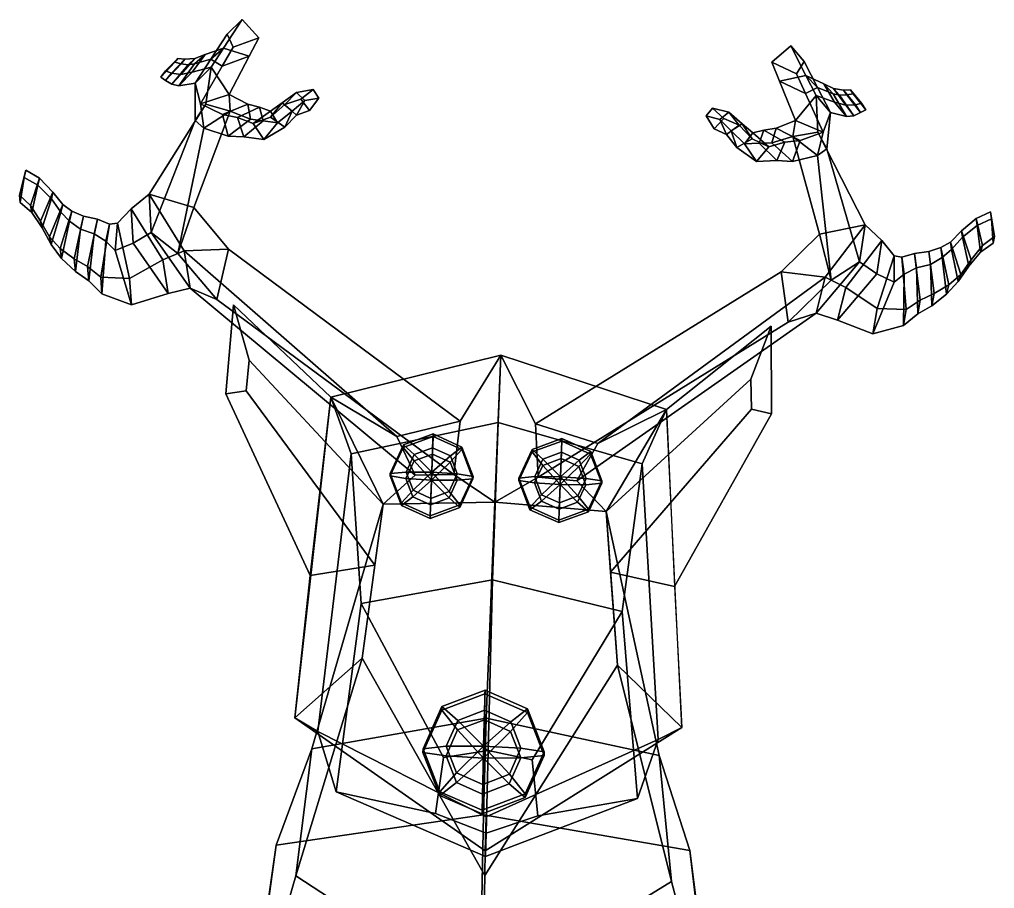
# Model space of a CAD drawing. Extents: x -86 to 95, y -151 to 305.
# Drawn here: x -85.6 to 95.2, y 143.5 to 304.6 of the extents above; entities that cross this region are included whole.
import ezdxf

# ---------------------------------------------------------------- set-up
doc = ezdxf.new("R2010")
doc.units = 0

msp = doc.modelspace()

# ---------------------------------------------------------------- linework, layer by layer
for points in [[(-47.712242, 299.333527, 204.77124), (-44.284416, 304.623566, 201.04068), (-47.058498, 301.911133, 199.978882), (-50.078209, 297.256775, 202.617294)], [(-47.712242, 299.333527, 204.77124), (-42.945251, 297.828186, 203.473083), (-41.154095, 301.242584, 201.25708), (-44.284416, 304.623566, 201.04068)], [(-44.284416, 304.623566, 201.04068), (-41.154095, 301.242584, 201.25708), (-45.91692, 299.463654, 199.67691), (-47.058498, 301.911133, 199.978882)], [(-50.078209, 297.256775, 202.617294), (-47.058498, 301.911133, 199.978882), (-45.91692, 299.463654, 199.67691), (-47.951302, 295.967957, 201.425415)], [(-42.945251, 297.828186, 203.473083), (-47.951302, 295.967957, 201.425415), (-45.91692, 299.463654, 199.67691), (-41.154095, 301.242584, 201.25708)], [(-50.009281, 295.776733, 207.275925), (-47.712242, 299.333527, 204.77124), (-51.15202, 298.105469, 202.399338), (-53.517735, 294.852539, 204.26387)], [(-47.712242, 299.333527, 204.77124), (-50.078209, 297.256775, 202.617294), (-53.09322, 296.389252, 200.157501), (-51.15202, 298.105469, 202.399338)], [(-46.676235, 290.687012, 208.101273), (-42.945251, 297.828186, 203.473083), (-47.712242, 299.333527, 204.77124), (-50.009281, 295.776733, 207.275925)], [(57.456364, 299.736298, 200.396088), (59.927677, 296.820648, 199.316879), (58.531406, 294.5336, 199.043228), (53.977356, 296.720245, 200.669724)], [(60.287777, 294.231903, 204.114792), (57.456364, 299.736298, 200.396088), (53.977356, 296.720245, 200.669724), (55.389359, 293.204803, 202.882172)], [(60.287777, 294.231903, 204.114792), (62.42952, 291.984589, 201.946671), (59.927677, 296.820648, 199.316879), (57.456364, 299.736298, 200.396088)], [(-59.371368, 293.902344, 190.512177), (-58.477455, 295.088501, 193.18277), (-56.198528, 297.387817, 193.280457), (-56.745552, 296.688202, 190.962357)], [(-55.578114, 296.419464, 194.662582), (-58.485939, 293.291931, 194.323914), (-59.371368, 293.902344, 190.512177), (-56.745552, 296.688202, 190.962357)], [(-57.391197, 294.670776, 197.228683), (-54.878616, 297.247589, 197.199615), (-56.198528, 297.387817, 193.280457), (-58.477455, 295.088501, 193.18277)], [(-55.635365, 294.452545, 201.752213), (-53.028564, 297.391022, 201.0056), (-54.878616, 297.247589, 197.199615), (-57.391197, 294.670776, 197.228683)], [(-54.878616, 297.247589, 197.199615), (-55.578114, 296.419464, 194.662582), (-56.745552, 296.688202, 190.962357), (-56.198528, 297.387817, 193.280457)], [(-50.078209, 297.256775, 202.617294), (-52.95385, 292.809875, 205.134048), (-55.994583, 292.34964, 201.938324), (-53.09322, 296.389252, 200.157501)], [(-53.517735, 294.852539, 204.26387), (-51.15202, 298.105469, 202.399338), (-53.028564, 297.391022, 201.0056), (-55.635365, 294.452545, 201.752213)], [(-53.028564, 297.391022, 201.0056), (-54.257057, 296.203979, 198.453262), (-55.578114, 296.419464, 194.662582), (-54.878616, 297.247589, 197.199615)], [(-51.15202, 298.105469, 202.399338), (-53.09322, 296.389252, 200.157501), (-54.257057, 296.203979, 198.453262), (-53.028564, 297.391022, 201.0056)], [(-52.004124, 288.977325, 204.915771), (-52.95385, 292.809875, 205.134048), (-50.078209, 297.256775, 202.617294), (-47.951302, 295.967957, 201.425415)], [(-46.676235, 290.687012, 208.101273), (-52.004124, 288.977325, 204.915771), (-47.951302, 295.967957, 201.425415), (-42.945251, 297.828186, 203.473083)], [(55.389359, 293.204803, 202.882172), (53.977356, 296.720245, 200.669724), (58.531406, 294.5336, 199.043228), (60.181137, 290.923035, 200.787766)], [(62.42952, 291.984589, 201.946671), (60.181137, 290.923035, 200.787766), (58.531406, 294.5336, 199.043228), (59.927677, 296.820648, 199.316879)], [(-58.485939, 293.291931, 194.323914), (-57.391197, 294.670776, 197.228683), (-58.477455, 295.088501, 193.18277), (-59.371368, 293.902344, 190.512177)], [(-54.257057, 296.203979, 198.453262), (-57.339714, 292.605988, 198.924667), (-58.485939, 293.291931, 194.323914), (-55.578114, 296.419464, 194.662582)], [(-53.09322, 296.389252, 200.157501), (-55.994583, 292.34964, 201.938324), (-57.339714, 292.605988, 198.924667), (-54.257057, 296.203979, 198.453262)], [(-55.994583, 292.34964, 201.938324), (-53.517735, 294.852539, 204.26387), (-55.635365, 294.452545, 201.752213), (-57.339714, 292.605988, 198.924667)], [(-52.95385, 292.809875, 205.134048), (-50.009281, 295.776733, 207.275925), (-53.517735, 294.852539, 204.26387), (-55.994583, 292.34964, 201.938324)], [(-51.021561, 288.922974, 211.306458), (-50.009281, 295.776733, 207.275925), (-52.95385, 292.809875, 205.134048), (-53.01004, 285.893677, 208.219421)], [(-51.021561, 288.922974, 211.306458), (-46.475613, 287.640167, 210.212769), (-46.676235, 290.687012, 208.101273), (-50.009281, 295.776733, 207.275925)], [(-57.339714, 292.605988, 198.924667), (-55.635365, 294.452545, 201.752213), (-57.391197, 294.670776, 197.228683), (-58.485939, 293.291931, 194.323914)], [(58.346214, 285.865784, 207.505753), (62.19194, 290.538055, 206.613068), (60.287777, 294.231903, 204.114792), (55.389359, 293.204803, 202.882172)], [(58.346214, 285.865784, 207.505753), (55.389359, 293.204803, 202.882172), (60.181137, 290.923035, 200.787766), (63.482616, 283.717957, 204.273376)], [(62.19194, 290.538055, 206.613068), (65.595879, 289.316925, 203.568085), (63.588123, 292.714447, 201.711029), (60.287777, 294.231903, 204.114792)], [(60.287777, 294.231903, 204.114792), (63.588123, 292.714447, 201.711029), (65.345863, 290.862274, 199.458694), (62.42952, 291.984589, 201.946671)], [(-53.01004, 285.893677, 208.219421), (-52.95385, 292.809875, 205.134048), (-52.004124, 288.977325, 204.915771), (-51.40501, 284.487183, 206.884705)], [(-39.034447, 286.538757, 200.320007), (-36.870922, 289.167969, 202.803574), (-34.179642, 291.106567, 201.013824), (-36.354443, 288.852966, 198.870316)], [(-36.870922, 289.167969, 202.803574), (-35.000938, 287.650665, 203.258942), (-32.676075, 289.584473, 201.53772), (-34.179642, 291.106567, 201.013824)], [(-36.354443, 288.852966, 198.870316), (-34.179642, 291.106567, 201.013824), (-31.072514, 291.621307, 199.27774), (-33.359615, 289.837799, 197.467896)], [(-34.179642, 291.106567, 201.013824), (-32.676075, 289.584473, 201.53772), (-30.045847, 290.066833, 199.939926), (-31.072514, 291.621307, 199.27774)], [(-31.798746, 287.758148, 197.855881), (-33.359615, 289.837799, 197.467896), (-31.072514, 291.621307, 199.27774), (-30.045847, 290.066833, 199.939926)], [(63.482616, 283.717957, 204.273376), (60.181137, 290.923035, 200.787766), (62.42952, 291.984589, 201.946671), (64.82048, 287.37323, 204.457245)], [(62.42952, 291.984589, 201.946671), (65.345863, 290.862274, 199.458694), (67.807777, 286.652435, 201.232178), (64.82048, 287.37323, 204.457245)], [(65.595879, 289.316925, 203.568085), (67.668739, 288.736389, 201.03627), (65.384346, 291.844849, 200.300659), (63.588123, 292.714447, 201.711029)], [(63.588123, 292.714447, 201.711029), (65.384346, 291.844849, 200.300659), (66.489456, 290.576813, 197.743134), (65.345863, 290.862274, 199.458694)], [(67.668739, 288.736389, 201.03627), (69.451271, 288.795868, 196.49382), (67.221413, 291.539703, 196.476105), (65.384346, 291.844849, 200.300659)], [(65.384346, 291.844849, 200.300659), (67.221413, 291.539703, 196.476105), (67.837448, 290.671417, 193.937851), (66.489456, 290.576813, 197.743134)], [(69.451271, 288.795868, 196.49382), (70.586891, 289.110443, 192.434937), (68.560944, 291.560852, 192.542816), (67.221413, 291.539703, 196.476105)], [(67.221413, 291.539703, 196.476105), (68.560944, 291.560852, 192.542816), (69.037834, 290.832092, 190.22438), (67.837448, 290.671417, 193.937851)], [(71.359283, 287.87793, 189.763992), (69.037834, 290.832092, 190.22438), (68.560944, 291.560852, 192.542816), (70.586891, 289.110443, 192.434937)], [(-52.004124, 288.977325, 204.915771), (-46.676235, 290.687012, 208.101273), (-43.224739, 288.92334, 206.492371), (-47.890579, 287.037231, 203.621567)], [(-46.676235, 290.687012, 208.101273), (-46.475613, 287.640167, 210.212769), (-42.714508, 286.122559, 208.24205), (-43.224739, 288.92334, 206.492371)], [(-35.000938, 287.650665, 203.258942), (-36.364349, 284.673309, 200.317276), (-34.165363, 286.913422, 199.016434), (-32.676075, 289.584473, 201.53772)], [(-34.165363, 286.913422, 199.016434), (-36.354443, 288.852966, 198.870316), (-33.359615, 289.837799, 197.467896), (-31.798746, 287.758148, 197.855881)], [(-32.676075, 289.584473, 201.53772), (-34.165363, 286.913422, 199.016434), (-31.798746, 287.758148, 197.855881), (-30.045847, 290.066833, 199.939926)], [(62.483242, 283.74353, 210.672073), (62.19194, 290.538055, 206.613068), (58.346214, 285.865784, 207.505753), (57.830956, 282.900513, 209.635681)], [(62.483242, 283.74353, 210.672073), (64.164253, 280.612244, 207.583542), (64.82048, 287.37323, 204.457245), (62.19194, 290.538055, 206.613068)], [(64.82048, 287.37323, 204.457245), (67.807777, 286.652435, 201.232178), (65.595879, 289.316925, 203.568085), (62.19194, 290.538055, 206.613068)], [(65.345863, 290.862274, 199.458694), (66.489456, 290.576813, 197.743134), (69.180878, 286.785095, 198.203445), (67.807777, 286.652435, 201.232178)], [(67.807777, 286.652435, 201.232178), (69.180878, 286.785095, 198.203445), (67.668739, 288.736389, 201.03627), (65.595879, 289.316925, 203.568085)], [(66.489456, 290.576813, 197.743134), (67.837448, 290.671417, 193.937851), (70.404686, 287.357239, 193.587738), (69.180878, 286.785095, 198.203445)], [(67.837448, 290.671417, 193.937851), (69.037834, 290.832092, 190.22438), (71.359283, 287.87793, 189.763992), (70.404686, 287.357239, 193.587738)], [(-61.486771, 272.250122, 221.338409), (-53.235531, 269.750061, 222.883224), (-46.475613, 287.640167, 210.212769), (-51.021561, 288.922974, 211.306458)], [(-61.117325, 265.142914, 217.653214), (-61.486771, 272.250122, 221.338409), (-51.021561, 288.922974, 211.306458), (-53.01004, 285.893677, 208.219421)], [(-56.188885, 261.22052, 217.267624), (-51.40501, 284.487183, 206.884705), (-46.475613, 287.640167, 210.212769), (-53.235531, 269.750061, 222.883224)], [(-51.40501, 284.487183, 206.884705), (-52.004124, 288.977325, 204.915771), (-47.890579, 287.037231, 203.621567), (-46.890232, 282.992004, 205.169693)], [(-46.475613, 287.640167, 210.212769), (-51.40501, 284.487183, 206.884705), (-46.890232, 282.992004, 205.169693), (-42.714508, 286.122559, 208.24205)], [(-47.890579, 287.037231, 203.621567), (-43.224739, 288.92334, 206.492371), (-41.030521, 288.363708, 205.315002), (-45.135044, 286.466705, 202.719025)], [(-45.135044, 286.466705, 202.719025), (-41.030521, 288.363708, 205.315002), (-38.999084, 287.653473, 204.262863), (-42.241199, 285.313141, 201.813736)], [(-43.224739, 288.92334, 206.492371), (-42.714508, 286.122559, 208.24205), (-40.373436, 285.829315, 206.795563), (-41.030521, 288.363708, 205.315002)], [(-42.241199, 285.313141, 201.813736), (-38.999084, 287.653473, 204.262863), (-36.870922, 289.167969, 202.803574), (-39.034447, 286.538757, 200.320007)], [(-41.030521, 288.363708, 205.315002), (-40.373436, 285.829315, 206.795563), (-37.720493, 285.4711, 205.243378), (-38.999084, 287.653473, 204.262863)], [(-37.720493, 285.4711, 205.243378), (-40.267437, 282.360016, 202.445282), (-36.364349, 284.673309, 200.317276), (-35.000938, 287.650665, 203.258942)], [(-36.364349, 284.673309, 200.317276), (-39.034447, 286.538757, 200.320007), (-36.354443, 288.852966, 198.870316), (-34.165363, 286.913422, 199.016434)], [(-38.999084, 287.653473, 204.262863), (-37.720493, 285.4711, 205.243378), (-35.000938, 287.650665, 203.258942), (-36.870922, 289.167969, 202.803574)], [(43.262825, 284.351044, 197.441635), (41.751003, 286.777527, 199.534775), (42.935658, 288.213165, 198.854889), (45.03149, 286.254089, 197.027817)], [(45.970119, 287.422241, 200.557861), (42.935658, 288.213165, 198.854889), (41.751003, 286.777527, 199.534775), (44.315125, 286.062988, 201.10498)], [(47.907402, 285.014679, 198.401337), (45.03149, 286.254089, 197.027817), (42.935658, 288.213165, 198.854889), (45.970119, 287.422241, 200.557861)], [(69.180878, 286.785095, 198.203445), (70.404686, 287.357239, 193.587738), (69.451271, 288.795868, 196.49382), (67.668739, 288.736389, 201.03627)], [(70.404686, 287.357239, 193.587738), (71.359283, 287.87793, 189.763992), (70.586891, 289.110443, 192.434937), (69.451271, 288.795868, 196.49382)], [(-61.117325, 265.142914, 217.653214), (-53.01004, 285.893677, 208.219421), (-51.40501, 284.487183, 206.884705), (-56.188885, 261.22052, 217.267624)], [(-46.890232, 282.992004, 205.169693), (-47.890579, 287.037231, 203.621567), (-45.135044, 286.466705, 202.719025), (-43.962196, 282.853424, 203.974854)], [(-42.714508, 286.122559, 208.24205), (-46.890232, 282.992004, 205.169693), (-43.962196, 282.853424, 203.974854), (-40.373436, 285.829315, 206.795563)], [(-43.962196, 282.853424, 203.974854), (-45.135044, 286.466705, 202.719025), (-42.241199, 285.313141, 201.813736), (-40.267437, 282.360016, 202.445282)], [(-40.373436, 285.829315, 206.795563), (-43.962196, 282.853424, 203.974854), (-40.267437, 282.360016, 202.445282), (-37.720493, 285.4711, 205.243378)], [(-40.267437, 282.360016, 202.445282), (-42.241199, 285.313141, 201.813736), (-39.034447, 286.538757, 200.320007), (-36.364349, 284.673309, 200.317276)], [(44.315125, 286.062988, 201.10498), (41.751003, 286.777527, 199.534775), (43.262825, 284.351044, 197.441635), (45.529415, 283.307159, 198.57988)], [(45.529415, 283.307159, 198.57988), (43.262825, 284.351044, 197.441635), (45.03149, 286.254089, 197.027817), (47.907402, 285.014679, 198.401337)], [(48.444397, 285.272797, 202.326126), (45.970119, 287.422241, 200.557861), (44.315125, 286.062988, 201.10498), (46.426739, 283.951599, 202.808701)], [(46.426739, 283.951599, 202.808701), (44.315125, 286.062988, 201.10498), (45.529415, 283.307159, 198.57988), (47.487965, 280.910034, 199.866867)], [(50.335052, 282.501862, 199.83252), (47.907402, 285.014679, 198.401337), (45.970119, 287.422241, 200.557861), (48.444397, 285.272797, 202.326126)], [(58.346214, 285.865784, 207.505753), (54.73455, 284.454254, 205.945175), (53.938351, 281.754883, 207.714325), (57.830956, 282.900513, 209.635681)], [(63.482616, 283.717957, 204.273376), (59.193863, 282.193329, 203.035492), (54.73455, 284.454254, 205.945175), (58.346214, 285.865784, 207.505753)], [(64.164253, 280.612244, 207.583542), (62.428368, 279.38382, 206.274826), (63.482616, 283.717957, 204.273376), (64.82048, 287.37323, 204.457245)], [(47.487965, 280.910034, 199.866867), (45.529415, 283.307159, 198.57988), (47.907402, 285.014679, 198.401337), (50.335052, 282.501862, 199.83252)], [(50.404346, 283.593414, 203.768936), (48.444397, 285.272797, 202.326126), (46.426739, 283.951599, 202.808701), (48.908012, 281.566315, 204.773239)], [(48.908012, 281.566315, 204.773239), (46.426739, 283.951599, 202.808701), (47.487965, 280.910034, 199.866867), (51.136795, 278.292969, 201.964264)], [(53.399704, 281.012634, 201.297699), (50.335052, 282.501862, 199.83252), (48.444397, 285.272797, 202.326126), (50.404346, 283.593414, 203.768936)], [(52.496292, 284.10556, 204.795105), (50.404346, 283.593414, 203.768936), (48.908012, 281.566315, 204.773239), (51.581612, 281.678772, 206.294876)], [(56.395126, 281.882874, 202.165878), (53.399704, 281.012634, 201.297699), (50.404346, 283.593414, 203.768936), (52.496292, 284.10556, 204.795105)], [(54.73455, 284.454254, 205.945175), (52.496292, 284.10556, 204.795105), (51.581612, 281.678772, 206.294876), (53.938351, 281.754883, 207.714325)], [(59.193863, 282.193329, 203.035492), (56.395126, 281.882874, 202.165878), (52.496292, 284.10556, 204.795105), (54.73455, 284.454254, 205.945175)], [(51.136795, 278.292969, 201.964264), (47.487965, 280.910034, 199.866867), (50.335052, 282.501862, 199.83252), (53.399704, 281.012634, 201.297699)], [(57.830956, 282.900513, 209.635681), (53.938351, 281.754883, 207.714325), (57.78791, 278.324341, 204.615997), (62.428368, 279.38382, 206.274826)], [(57.78791, 278.324341, 204.615997), (54.861431, 278.448639, 203.452652), (56.395126, 281.882874, 202.165878), (59.193863, 282.193329, 203.035492)], [(62.428368, 279.38382, 206.274826), (57.78791, 278.324341, 204.615997), (59.193863, 282.193329, 203.035492), (63.482616, 283.717957, 204.273376)], [(71.253693, 266.556305, 220.697464), (62.483242, 283.74353, 210.672073), (57.830956, 282.900513, 209.635681), (62.799164, 264.813263, 222.333481)], [(64.965927, 256.262207, 216.742706), (62.799164, 264.813263, 222.333481), (57.830956, 282.900513, 209.635681), (62.428368, 279.38382, 206.274826)], [(70.231415, 259.679474, 217.062576), (64.164253, 280.612244, 207.583542), (62.483242, 283.74353, 210.672073), (71.253693, 266.556305, 220.697464)], [(51.581612, 281.678772, 206.294876), (48.908012, 281.566315, 204.773239), (51.136795, 278.292969, 201.964264), (54.861431, 278.448639, 203.452652)], [(54.861431, 278.448639, 203.452652), (51.136795, 278.292969, 201.964264), (53.399704, 281.012634, 201.297699), (56.395126, 281.882874, 202.165878)], [(53.938351, 281.754883, 207.714325), (51.581612, 281.678772, 206.294876), (54.861431, 278.448639, 203.452652), (57.78791, 278.324341, 204.615997)], [(70.231415, 259.679474, 217.062576), (64.965927, 256.262207, 216.742706), (62.428368, 279.38382, 206.274826), (64.164253, 280.612244, 207.583542)], [(-85.560402, 272.044769, 195.161362), (-84.386787, 276.686554, 195.155838), (-84.706024, 275.334137, 192.757736), (-85.415817, 270.703552, 192.470352)], [(-83.495071, 270.155212, 198.116608), (-81.821449, 275.187317, 198.484909), (-84.386787, 276.686554, 195.155838), (-85.560402, 272.044769, 195.161362)], [(-81.821449, 275.187317, 198.484909), (-82.141075, 273.876831, 195.720657), (-84.706024, 275.334137, 192.757736), (-84.386787, 276.686554, 195.155838)], [(-82.141075, 273.876831, 195.720657), (-83.283272, 268.837189, 195.053177), (-85.415817, 270.703552, 192.470352), (-84.706024, 275.334137, 192.757736)], [(-81.672493, 267.231445, 201.575958), (-79.362587, 272.580902, 202.502609), (-81.821449, 275.187317, 198.484909), (-83.495071, 270.155212, 198.116608)], [(-79.362587, 272.580902, 202.502609), (-79.641891, 271.386627, 199.317307), (-82.141075, 273.876831, 195.720657), (-81.821449, 275.187317, 198.484909)], [(-79.641891, 271.386627, 199.317307), (-81.344208, 265.99826, 198.092789), (-83.283272, 268.837189, 195.053177), (-82.141075, 273.876831, 195.720657)], [(-83.283272, 268.837189, 195.053177), (-83.495071, 270.155212, 198.116608), (-85.560402, 272.044769, 195.161362), (-85.415817, 270.703552, 192.470352)], [(-80.006363, 264.306366, 204.921143), (-77.539566, 270.310242, 205.833466), (-79.362587, 272.580902, 202.502609), (-81.672493, 267.231445, 201.575958)], [(-77.86972, 268.925018, 202.317917), (-79.664978, 262.885925, 201.066956), (-81.344208, 265.99826, 198.092789), (-79.641891, 271.386627, 199.317307)], [(-77.539566, 270.310242, 205.833466), (-77.86972, 268.925018, 202.317917), (-79.641891, 271.386627, 199.317307), (-79.362587, 272.580902, 202.502609)], [(-55.048969, 261.757111, 227.259506), (-61.486771, 272.250122, 221.338409), (-64.823807, 269.52121, 219.739182), (-59.009956, 260.088501, 225.07019)], [(-61.486771, 272.250122, 221.338409), (-61.117325, 265.142914, 217.653214), (-64.482025, 263.121704, 216.426117), (-64.823807, 269.52121, 219.739182)], [(-55.048969, 261.757111, 227.259506), (-46.801716, 262.039795, 227.677322), (-53.235531, 269.750061, 222.883224), (-61.486771, 272.250122, 221.338409)], [(-81.344208, 265.99826, 198.092789), (-81.672493, 267.231445, 201.575958), (-83.495071, 270.155212, 198.116608), (-83.283272, 268.837189, 195.053177)], [(-78.015686, 262.153809, 208.019211), (-75.847267, 269.098877, 208.397964), (-77.539566, 270.310242, 205.833466), (-80.006363, 264.306366, 204.921143)], [(-75.847267, 269.098877, 208.397964), (-76.299797, 267.239258, 204.638153), (-77.86972, 268.925018, 202.317917), (-77.539566, 270.310242, 205.833466)], [(-64.823807, 269.52121, 219.739182), (-64.482025, 263.121704, 216.426117), (-67.827415, 261.810577, 214.728683), (-67.410896, 266.852905, 218.765686)], [(-59.009956, 260.088501, 225.07019), (-64.823807, 269.52121, 219.739182), (-67.410896, 266.852905, 218.765686), (-65.166222, 256.611969, 222.361725)], [(-46.801716, 262.039795, 227.677322), (-48.944447, 252.712143, 220.809143), (-56.188885, 261.22052, 217.267624), (-53.235531, 269.750061, 222.883224)], [(-76.299797, 267.239258, 204.638153), (-77.744507, 260.292877, 203.840195), (-79.664978, 262.885925, 201.066956), (-77.86972, 268.925018, 202.317917)], [(-75.40641, 260.26947, 211.439407), (-73.714211, 268.181244, 211.161987), (-75.847267, 269.098877, 208.397964), (-78.015686, 262.153809, 208.019211)], [(-73.714211, 268.181244, 211.161987), (-74.270042, 265.757629, 207.181488), (-76.299797, 267.239258, 204.638153), (-75.847267, 269.098877, 208.397964)], [(-72.972824, 258.804321, 214.454193), (-71.091888, 267.592224, 214.145706), (-73.714211, 268.181244, 211.161987), (-75.40641, 260.26947, 211.439407)], [(-71.091888, 267.592224, 214.145706), (-71.71003, 264.900513, 209.723083), (-74.270042, 265.757629, 207.181488), (-73.714211, 268.181244, 211.161987)], [(90.915565, 260.05899, 200.801453), (93.006935, 262.741089, 197.304749), (91.817291, 267.738281, 197.64624), (89.114738, 265.415863, 201.70517)], [(89.114738, 265.415863, 201.70517), (91.817291, 267.738281, 197.64624), (92.013649, 266.452911, 194.891846), (89.283707, 264.246368, 198.529007)], [(93.006935, 262.741089, 197.304749), (95.245445, 264.401215, 194.317322), (94.520988, 268.977814, 194.282852), (91.817291, 267.738281, 197.64624)], [(91.817291, 267.738281, 197.64624), (94.520988, 268.977814, 194.282852), (94.711594, 267.652191, 191.895111), (92.013649, 266.452911, 194.891846)], [(92.013649, 266.452911, 194.891846), (94.711594, 267.652191, 191.895111), (94.977356, 263.127106, 191.640884), (92.675392, 261.494873, 194.256149)], [(95.245445, 264.401215, 194.317322), (94.977356, 263.127106, 191.640884), (94.711594, 267.652191, 191.895111), (94.520988, 268.977814, 194.282852)], [(-79.664978, 262.885925, 201.066956), (-80.006363, 264.306366, 204.921143), (-81.672493, 267.231445, 201.575958), (-81.344208, 265.99826, 198.092789)], [(-74.270042, 265.757629, 207.181488), (-75.190186, 257.881195, 206.943375), (-77.744507, 260.292877, 203.840195), (-76.299797, 267.239258, 204.638153)], [(-70.508148, 256.857025, 217.827713), (-68.851303, 266.680603, 217.101135), (-71.091888, 267.592224, 214.145706), (-72.972824, 258.804321, 214.454193)], [(-68.851303, 266.680603, 217.101135), (-69.549446, 263.491974, 212.311264), (-71.71003, 264.900513, 209.723083), (-71.091888, 267.592224, 214.145706)], [(-65.166222, 256.611969, 222.361725), (-67.410896, 266.852905, 218.765686), (-68.851303, 266.680603, 217.101135), (-70.508148, 256.857025, 217.827713)], [(-67.410896, 266.852905, 218.765686), (-67.827415, 261.810577, 214.728683), (-69.549446, 263.491974, 212.311264), (-68.851303, 266.680603, 217.101135)], [(63.869747, 256.858917, 226.736649), (71.253693, 266.556305, 220.697464), (62.799164, 264.813263, 222.333481), (55.678013, 257.806549, 227.22377)], [(63.869747, 256.858917, 226.736649), (67.669106, 254.916672, 224.524399), (74.324684, 263.625366, 219.086212), (71.253693, 266.556305, 220.697464)], [(71.253693, 266.556305, 220.697464), (74.324684, 263.625366, 219.086212), (73.400703, 257.442169, 215.819839), (70.231415, 259.679474, 217.062576)], [(89.283707, 264.246368, 198.529007), (92.013649, 266.452911, 194.891846), (92.675392, 261.494873, 194.256149), (90.477478, 258.904297, 197.333252)], [(-77.744507, 260.292877, 203.840195), (-78.015686, 262.153809, 208.019211), (-80.006363, 264.306366, 204.921143), (-79.664978, 262.885925, 201.066956)], [(-71.71003, 264.900513, 209.723083), (-72.73288, 256.152435, 209.458694), (-75.190186, 257.881195, 206.943375), (-74.270042, 265.757629, 207.181488)], [(-69.549446, 263.491974, 212.311264), (-70.273529, 253.731308, 212.372711), (-72.73288, 256.152435, 209.458694), (-71.71003, 264.900513, 209.723083)], [(-61.117325, 265.142914, 217.653214), (-53.940681, 254.792679, 222.205292), (-58.004948, 253.815506, 220.524628), (-64.482025, 263.121704, 216.426117)], [(-53.940681, 254.792679, 222.205292), (-61.117325, 265.142914, 217.653214), (-56.188885, 261.22052, 217.267624), (-48.944447, 252.712143, 220.809143)], [(55.678013, 257.806549, 227.22377), (62.799164, 264.813263, 222.333481), (64.965927, 256.262207, 216.742706), (56.994003, 248.528778, 220.385971)], [(88.984184, 257.360229, 204.181671), (90.915565, 260.05899, 200.801453), (89.114738, 265.415863, 201.70517), (87.081085, 263.363586, 205.068253)], [(87.081085, 263.363586, 205.068253), (89.114738, 265.415863, 201.70517), (89.283707, 264.246368, 198.529007), (87.284218, 262.005524, 201.562775)], [(87.284218, 262.005524, 201.562775), (89.283707, 264.246368, 198.529007), (90.477478, 258.904297, 197.333252), (88.517464, 256.025665, 200.343796)], [(92.675392, 261.494873, 194.256149), (94.977356, 263.127106, 191.640884), (95.245445, 264.401215, 194.317322), (93.006935, 262.741089, 197.304749)], [(-67.827415, 261.810577, 214.728683), (-64.779274, 251.717575, 217.351578), (-70.273529, 253.731308, 212.372711), (-69.549446, 263.491974, 212.311264)], [(-64.482025, 263.121704, 216.426117), (-58.004948, 253.815506, 220.524628), (-64.779274, 251.717575, 217.351578), (-67.827415, 261.810577, 214.728683)], [(67.669106, 254.916672, 224.524399), (73.498375, 251.050293, 221.787933), (76.656433, 260.821136, 218.108032), (74.324684, 263.625366, 219.086212)], [(74.324684, 263.625366, 219.086212), (76.656433, 260.821136, 218.108032), (76.616714, 255.902161, 214.103622), (73.400703, 257.442169, 215.819839)], [(84.032158, 253.80928, 210.764221), (86.803352, 255.432007, 207.310791), (85.279411, 262.3255, 207.655533), (83.066406, 261.606598, 210.443604)], [(83.066406, 261.606598, 210.443604), (85.279411, 262.3255, 207.655533), (85.56144, 260.498077, 203.908203), (83.400497, 259.223663, 206.478531)], [(86.803352, 255.432007, 207.310791), (88.984184, 257.360229, 204.181671), (87.081085, 263.363586, 205.068253), (85.279411, 262.3255, 207.655533)], [(85.279411, 262.3255, 207.655533), (87.081085, 263.363586, 205.068253), (87.284218, 262.005524, 201.562775), (85.56144, 260.498077, 203.908203)], [(90.477478, 258.904297, 197.333252), (92.675392, 261.494873, 194.256149), (93.006935, 262.741089, 197.304749), (90.915565, 260.05899, 200.801453)], [(-75.190186, 257.881195, 206.943375), (-75.40641, 260.26947, 211.439407), (-78.015686, 262.153809, 208.019211), (-77.744507, 260.292877, 203.840195)], [(-53.940681, 254.792679, 222.205292), (-55.048969, 261.757111, 227.259506), (-59.009956, 260.088501, 225.07019), (-58.004948, 253.815506, 220.524628)], [(-55.048969, 261.757111, 227.259506), (-15.591852, 227.325455, 241.016525), (-3.812855, 230.170074, 241.331497), (-46.801716, 262.039795, 227.677322)], [(-15.591852, 227.325455, 241.016525), (-55.048969, 261.757111, 227.259506), (-53.940681, 254.792679, 222.205292), (-12.21548, 220.107681, 232.903946)], [(-3.812855, 230.170074, 241.331497), (-5.013143, 220.271347, 229.968597), (-48.944447, 252.712143, 220.809143), (-46.801716, 262.039795, 227.677322)], [(73.498375, 251.050293, 221.787933), (78.845535, 250.876907, 217.212097), (78.077347, 260.53891, 216.432907), (76.656433, 260.821136, 218.108032)], [(76.656433, 260.821136, 218.108032), (78.077347, 260.53891, 216.432907), (78.48632, 257.399719, 211.661697), (76.616714, 255.902161, 214.103622)], [(78.845535, 250.876907, 217.212097), (81.475098, 252.576904, 213.807404), (80.396477, 261.245117, 213.453018), (78.077347, 260.53891, 216.432907)], [(78.077347, 260.53891, 216.432907), (80.396477, 261.245117, 213.453018), (80.769363, 258.595825, 209.046768), (78.48632, 257.399719, 211.661697)], [(81.475098, 252.576904, 213.807404), (84.032158, 253.80928, 210.764221), (83.066406, 261.606598, 210.443604), (80.396477, 261.245117, 213.453018)], [(80.396477, 261.245117, 213.453018), (83.066406, 261.606598, 210.443604), (83.400497, 259.223663, 206.478531), (80.769363, 258.595825, 209.046768)], [(83.400497, 259.223663, 206.478531), (85.56144, 260.498077, 203.908203), (86.368279, 253.665588, 203.150513), (83.606598, 251.527054, 206.289764)], [(85.56144, 260.498077, 203.908203), (87.284218, 262.005524, 201.562775), (88.517464, 256.025665, 200.343796), (86.368279, 253.665588, 203.150513)], [(-72.73288, 256.152435, 209.458694), (-72.972824, 258.804321, 214.454193), (-75.40641, 260.26947, 211.439407), (-75.190186, 257.881195, 206.943375)], [(-70.273529, 253.731308, 212.372711), (-70.508148, 256.857025, 217.827713), (-72.972824, 258.804321, 214.454193), (-72.73288, 256.152435, 209.458694)], [(-58.004948, 253.815506, 220.524628), (-59.009956, 260.088501, 225.07019), (-65.166222, 256.611969, 222.361725), (-64.779274, 251.717575, 217.351578)], [(62.15316, 250.165527, 221.731705), (56.994003, 248.528778, 220.385971), (64.965927, 256.262207, 216.742706), (70.231415, 259.679474, 217.062576)], [(70.231415, 259.679474, 217.062576), (73.400703, 257.442169, 215.819839), (66.119171, 248.897675, 220.02507), (62.15316, 250.165527, 221.731705)], [(78.48632, 257.399719, 211.661697), (80.769363, 258.595825, 209.046768), (81.004395, 250.040085, 208.835052), (78.341232, 247.878769, 211.782715)], [(80.769363, 258.595825, 209.046768), (83.400497, 259.223663, 206.478531), (83.606598, 251.527054, 206.289764), (81.004395, 250.040085, 208.835052)], [(88.517464, 256.025665, 200.343796), (90.477478, 258.904297, 197.333252), (90.915565, 260.05899, 200.801453), (88.984184, 257.360229, 204.181671)], [(-64.779274, 251.717575, 217.351578), (-65.166222, 256.611969, 222.361725), (-70.508148, 256.857025, 217.827713), (-70.273529, 253.731308, 212.372711)], [(10.155419, 229.668854, 241.286392), (55.678013, 257.806549, 227.22377), (56.994003, 248.528778, 220.385971), (10.596779, 219.745255, 229.924667)], [(10.155419, 229.668854, 241.286392), (21.684187, 226.011978, 240.900894), (63.869747, 256.858917, 226.736649), (55.678013, 257.806549, 227.22377)], [(21.684187, 226.011978, 240.900894), (17.772318, 219.097839, 232.819687), (62.15316, 250.165527, 221.731705), (63.869747, 256.858917, 226.736649)], [(62.15316, 250.165527, 221.731705), (66.119171, 248.897675, 220.02507), (67.669106, 254.916672, 224.524399), (63.869747, 256.858917, 226.736649)], [(73.400703, 257.442169, 215.819839), (76.616714, 255.902161, 214.103622), (72.690521, 246.338089, 216.813553), (66.119171, 248.897675, 220.02507)], [(76.616714, 255.902161, 214.103622), (78.48632, 257.399719, 211.661697), (78.341232, 247.878769, 211.782715), (72.690521, 246.338089, 216.813553)], [(86.368279, 253.665588, 203.150513), (88.517464, 256.025665, 200.343796), (88.984184, 257.360229, 204.181671), (86.803352, 255.432007, 207.310791)], [(83.606598, 251.527054, 206.289764), (86.368279, 253.665588, 203.150513), (86.803352, 255.432007, 207.310791), (84.032158, 253.80928, 210.764221)], [(-12.21548, 220.107681, 232.903946), (-53.940681, 254.792679, 222.205292), (-48.944447, 252.712143, 220.809143), (-5.013143, 220.271347, 229.968597)], [(66.119171, 248.897675, 220.02507), (72.690521, 246.338089, 216.813553), (73.498375, 251.050293, 221.787933), (67.669106, 254.916672, 224.524399)], [(81.004395, 250.040085, 208.835052), (83.606598, 251.527054, 206.289764), (84.032158, 253.80928, 210.764221), (81.475098, 252.576904, 213.807404)], [(-45.851208, 251.72966, 235.279587), (-42.945835, 241.42569, 229.295654), (-43.524467, 235.780197, 228.793945), (-47.301529, 235.212448, 233.795532)], [(-47.301529, 235.212448, 233.795532), (-31.637905, 201.507629, 248.44281), (-27.801544, 234.607834, 251.428177), (-45.851208, 251.72966, 235.279587)], [(-42.945835, 241.42569, 229.295654), (-45.851208, 251.72966, 235.279587), (-27.801544, 234.607834, 251.428177), (-18.102734, 214.735611, 229.995697)], [(78.341232, 247.878769, 211.782715), (81.004395, 250.040085, 208.835052), (81.475098, 252.576904, 213.807404), (78.845535, 250.876907, 217.212097)], [(17.772318, 219.097839, 232.819687), (10.596779, 219.745255, 229.924667), (56.994003, 248.528778, 220.385971), (62.15316, 250.165527, 221.731705)], [(72.690521, 246.338089, 216.813553), (78.341232, 247.878769, 211.782715), (78.845535, 250.876907, 217.212097), (73.498375, 251.050293, 221.787933)], [(50.065079, 237.931808, 228.963455), (23.25626, 213.391647, 229.888107), (34.424751, 232.320847, 251.216446), (53.820637, 247.785675, 234.879593)], [(53.911438, 231.526016, 233.457932), (53.820637, 247.785675, 234.879593), (34.424751, 232.320847, 251.216446), (35.899975, 199.479218, 248.294388)], [(53.820637, 247.785675, 234.879593), (53.911438, 231.526016, 233.457932), (50.18811, 232.362366, 228.480438), (50.065079, 237.931808, 228.963455)], [(-15.591852, 227.325455, 241.016525), (-27.801544, 234.607834, 251.428177), (3.670317, 242.373306, 252.268906), (-3.812855, 230.170074, 241.331497)], [(-27.801544, 234.607834, 251.428177), (-24.039471, 224.114456, 274.410919), (3.175085, 229.885925, 274.940247), (3.670317, 242.373306, 252.268906)], [(-5.013143, 220.271347, 229.968597), (-3.812855, 230.170074, 241.331497), (3.670317, 242.373306, 252.268906), (2.610518, 215.14769, 222.272385)], [(10.596779, 219.745255, 229.924667), (2.610518, 215.14769, 222.272385), (3.670317, 242.373306, 252.268906), (10.155419, 229.668854, 241.286392)], [(34.424751, 232.320847, 251.216446), (3.670317, 242.373306, 252.268906), (3.175085, 229.885925, 274.940247), (29.88797, 222.219147, 274.244598)], [(21.684187, 226.011978, 240.900894), (10.155419, 229.668854, 241.286392), (3.670317, 242.373306, 252.268906), (34.424751, 232.320847, 251.216446)], [(-43.524467, 235.780197, 228.793945), (-42.945835, 241.42569, 229.295654), (-18.102734, 214.735611, 229.995697), (-19.678677, 203.458466, 228.999405)], [(50.18811, 232.362366, 228.480438), (24.060068, 202.140182, 228.902557), (23.25626, 213.391647, 229.888107), (50.065079, 237.931808, 228.963455)], [(-47.301529, 235.212448, 233.795532), (-43.524467, 235.780197, 228.793945), (-19.678677, 203.458466, 228.999405), (-31.637905, 201.507629, 248.44281)], [(-27.801544, 234.607834, 251.428177), (-34.531036, 175.107697, 245.999222), (-30.216375, 172.623627, 269.56958), (-24.039471, 224.114456, 274.410919)], [(-12.21548, 220.107681, 232.903946), (-18.102734, 214.735611, 229.995697), (-27.801544, 234.607834, 251.428177), (-15.591852, 227.325455, 241.016525)], [(17.772318, 219.097839, 232.819687), (21.684187, 226.011978, 240.900894), (34.424751, 232.320847, 251.216446), (23.25626, 213.391647, 229.888107)], [(53.911438, 231.526016, 233.457932), (35.899975, 199.479218, 248.294388), (24.060068, 202.140182, 228.902557), (50.18811, 232.362366, 228.480438)], [(34.424751, 232.320847, 251.216446), (29.88797, 222.219147, 274.244598), (32.873589, 171.090622, 269.480743), (37.262543, 173.361008, 245.897842)], [(3.175085, 229.885925, 274.940247), (-24.039471, 224.114456, 274.410919), (-22.196218, 196.313141, 300.900574), (2.172469, 200.743118, 301.473602)], [(3.175085, 229.885925, 274.940247), (2.172469, 200.743118, 301.473602), (26.223009, 194.859207, 300.794189), (29.88797, 222.219147, 274.244598)], [(-14.391785, 225.288086, 287.825409), (-8.87894, 227.322723, 288.011932), (-8.862579, 227.769608, 283.091553), (-14.375864, 225.735687, 282.905212)], [(-12.399722, 222.79541, 291.610779), (-8.994304, 224.054214, 291.726593), (-8.87894, 227.322723, 288.011932), (-14.391785, 225.288086, 287.825409)], [(-12.359083, 223.969131, 278.729706), (-14.375864, 225.735687, 282.905212), (-8.862579, 227.769608, 283.091553), (-8.952967, 225.22673, 278.845306)], [(-5.684519, 222.558517, 291.589905), (-3.523723, 224.900253, 287.790741), (-8.87894, 227.322723, 288.011932), (-8.994304, 224.054214, 291.726593)], [(-5.64388, 223.732239, 278.708832), (-8.952967, 225.22673, 278.845306), (-8.862579, 227.769608, 283.091553), (-3.507802, 225.347916, 282.870575)], [(-3.523723, 224.900253, 287.790741), (-3.507802, 225.347916, 282.870575), (-8.862579, 227.769608, 283.091553), (-8.87894, 227.322723, 288.011932)], [(9.486322, 224.436035, 287.749268), (15.005449, 226.459976, 287.933716), (15.021808, 226.906891, 283.013367), (9.502243, 224.883667, 282.829102)], [(11.472666, 221.953262, 291.53656), (14.881911, 223.205444, 291.651093), (15.005449, 226.459976, 287.933716), (9.486322, 224.436035, 287.749268)], [(11.513305, 223.127014, 278.655518), (9.502243, 224.883667, 282.829102), (15.021808, 226.906891, 283.013367), (14.923248, 224.37796, 278.769836)], [(18.18787, 221.7164, 291.515686), (20.354383, 224.048233, 287.71463), (15.005449, 226.459976, 287.933716), (14.881911, 223.205444, 291.651093)], [(18.228508, 222.890121, 278.634613), (14.923248, 224.37796, 278.769836), (15.021808, 226.906891, 283.013367), (20.370304, 224.495834, 282.794434)], [(20.354383, 224.048233, 287.71463), (20.370304, 224.495834, 282.794434), (15.021808, 226.906891, 283.013367), (15.005449, 226.459976, 287.933716)], [(-16.824062, 219.982452, 287.337555), (-14.391785, 225.288086, 287.825409), (-14.375864, 225.735687, 282.905212), (-16.809175, 220.43187, 282.417694)], [(-13.90257, 219.517288, 291.309113), (-12.399722, 222.79541, 291.610779), (-14.391785, 225.288086, 287.825409), (-16.824062, 219.982452, 287.337555)], [(-16.809175, 220.43187, 282.417694), (-14.375864, 225.735687, 282.905212), (-12.359083, 223.969131, 278.729706), (-13.863594, 220.693985, 278.428619)], [(-9.112432, 220.668533, 276.894104), (-12.359083, 223.969131, 278.729706), (-8.952967, 225.22673, 278.845306)], [(-9.112432, 220.668533, 276.894104), (-8.952967, 225.22673, 278.845306), (-5.64388, 223.732239, 278.708832)], [(-4.409444, 219.18869, 291.280792), (-1.463861, 219.45076, 287.291718), (-3.523723, 224.900253, 287.790741), (-5.684519, 222.558517, 291.589905)], [(-1.448974, 219.900192, 282.371857), (-4.370468, 220.365387, 278.400299), (-5.64388, 223.732239, 278.708832), (-3.507802, 225.347916, 282.870575)], [(-1.463861, 219.45076, 287.291718), (-1.448974, 219.900192, 282.371857), (-3.507802, 225.347916, 282.870575), (-3.523723, 224.900253, 287.790741)], [(7.03921, 219.156433, 287.266388), (9.486322, 224.436035, 287.749268), (9.502243, 224.883667, 282.829102), (7.054098, 219.605881, 282.346497)], [(9.960705, 218.691299, 291.237915), (11.472666, 221.953262, 291.53656), (9.486322, 224.436035, 287.749268), (7.03921, 219.156433, 287.266388)], [(7.054098, 219.605881, 282.346497), (9.502243, 224.883667, 282.829102), (11.513305, 223.127014, 278.655518), (9.999681, 219.867966, 278.357422)], [(14.750846, 219.842545, 276.822906), (11.513305, 223.127014, 278.655518), (14.923248, 224.37796, 278.769836)], [(14.750846, 219.842545, 276.822906), (14.923248, 224.37796, 278.769836), (18.228508, 222.890121, 278.634613)], [(22.414299, 219.074203, 282.30069), (19.492807, 219.539368, 278.329132), (18.228508, 222.890121, 278.634613), (20.370304, 224.495834, 282.794434)], [(22.399412, 218.624741, 287.220551), (22.414299, 219.074203, 282.30069), (20.370304, 224.495834, 282.794434), (20.354383, 224.048233, 287.71463)], [(-26.825764, 161.428604, 301.671722), (-22.196218, 196.313141, 300.900574), (-24.039471, 224.114456, 274.410919), (-30.216375, 172.623627, 269.56958)], [(-9.160608, 219.214111, 292.815308), (-12.399722, 222.79541, 291.610779), (-13.90257, 219.517288, 291.309113)], [(-13.863594, 220.693985, 278.428619), (-12.359083, 223.969131, 278.729706), (-9.112432, 220.668533, 276.894104)], [(-9.160608, 219.214111, 292.815308), (-8.994304, 224.054214, 291.726593), (-12.399722, 222.79541, 291.610779)], [(-9.160608, 219.214111, 292.815308), (-5.684519, 222.558517, 291.589905), (-8.994304, 224.054214, 291.726593)], [(-9.160608, 219.214111, 292.815308), (-4.409444, 219.18869, 291.280792), (-5.684519, 222.558517, 291.589905)], [(-4.370468, 220.365387, 278.400299), (-9.112432, 220.668533, 276.894104), (-5.64388, 223.732239, 278.708832)], [(9.999681, 219.867966, 278.357422), (11.513305, 223.127014, 278.655518), (14.750846, 219.842545, 276.822906)], [(14.702668, 218.388092, 292.74411), (14.881911, 223.205444, 291.651093), (11.472666, 221.953262, 291.53656)], [(14.702668, 218.388092, 292.74411), (18.18787, 221.7164, 291.515686), (14.881911, 223.205444, 291.651093)], [(19.492807, 219.539368, 278.329132), (14.750846, 219.842545, 276.822906), (18.228508, 222.890121, 278.634613)], [(19.453831, 218.362701, 291.209595), (22.399412, 218.624741, 287.220551), (20.354383, 224.048233, 287.71463), (18.18787, 221.7164, 291.515686)], [(-14.737861, 214.975891, 281.914856), (-16.809175, 220.43187, 282.417694), (-13.863594, 220.693985, 278.428619), (-12.585403, 217.323868, 278.1185)], [(-12.585403, 217.323868, 278.1185), (-13.863594, 220.693985, 278.428619), (-9.112432, 220.668533, 276.894104)], [(-9.276616, 215.835312, 277.982086), (-12.585403, 217.323868, 278.1185), (-9.112432, 220.668533, 276.894104)], [(-9.276616, 215.835312, 277.982086), (-9.112432, 220.668533, 276.894104), (-5.875278, 217.096085, 278.099335)], [(-5.875278, 217.096085, 278.099335), (-9.112432, 220.668533, 276.894104), (-4.370468, 220.365387, 278.400299)], [(14.702668, 218.388092, 292.74411), (11.472666, 221.953262, 291.53656), (9.960705, 218.691299, 291.237915)], [(14.702668, 218.388092, 292.74411), (19.453831, 218.362701, 291.209595), (18.18787, 221.7164, 291.515686)], [(29.016251, 160.170593, 301.604492), (32.873589, 171.090622, 269.480743), (29.88797, 222.219147, 274.244598), (26.223009, 194.859207, 300.794189)], [(-12.21548, 220.107681, 232.903946), (-5.013143, 220.271347, 229.968597), (2.610518, 215.14769, 222.272385), (-18.102734, 214.735611, 229.995697)], [(-14.751747, 214.524597, 286.834412), (-16.824062, 219.982452, 287.337555), (-16.809175, 220.43187, 282.417694), (-14.737861, 214.975891, 281.914856)], [(-14.751747, 214.524597, 286.834412), (-12.622748, 216.144257, 290.998444), (-13.90257, 219.517288, 291.309113), (-16.824062, 219.982452, 287.337555)], [(-12.622748, 216.144257, 290.998444), (-9.160608, 219.214111, 292.815308), (-13.90257, 219.517288, 291.309113)], [(-9.313294, 214.654449, 290.861847), (-9.160608, 219.214111, 292.815308), (-12.622748, 216.144257, 290.998444)], [(-9.313294, 214.654449, 290.861847), (-5.912623, 215.916473, 290.979279), (-9.160608, 219.214111, 292.815308)], [(-5.912623, 215.916473, 290.979279), (-4.409444, 219.18869, 291.280792), (-9.160608, 219.214111, 292.815308)], [(-3.896976, 214.160614, 286.804199), (-1.463861, 219.45076, 287.291718), (-4.409444, 219.18869, 291.280792), (-5.912623, 215.916473, 290.979279)], [(-3.883091, 214.611893, 281.884644), (-5.875278, 217.096085, 278.099335), (-4.370468, 220.365387, 278.400299), (-1.448974, 219.900192, 282.371857)], [(-3.896976, 214.160614, 286.804199), (-3.883091, 214.611893, 281.884644), (-1.448974, 219.900192, 282.371857), (-1.463861, 219.45076, 287.291718)], [(17.772318, 219.097839, 232.819687), (23.25626, 213.391647, 229.888107), (2.610518, 215.14769, 222.272385), (10.596779, 219.745255, 229.924667)], [(9.097157, 213.724915, 286.768005), (7.03921, 219.156433, 287.266388), (7.054098, 219.605881, 282.346497), (9.111043, 214.176178, 281.84845)], [(9.097157, 213.724915, 286.768005), (11.231591, 215.334488, 290.930237), (9.960705, 218.691299, 291.237915), (7.03921, 219.156433, 287.266388)], [(9.111043, 214.176178, 281.84845), (7.054098, 219.605881, 282.346497), (9.999681, 219.867966, 278.357422), (11.268936, 216.514069, 278.050293)], [(11.268936, 216.514069, 278.050293), (9.999681, 219.867966, 278.357422), (14.750846, 219.842545, 276.822906)], [(14.574076, 215.032318, 277.9151), (11.268936, 216.514069, 278.050293), (14.750846, 219.842545, 276.822906)], [(14.574076, 215.032318, 277.9151), (14.750846, 219.842545, 276.822906), (17.979061, 216.286316, 278.031128)], [(17.979061, 216.286316, 278.031128), (14.750846, 219.842545, 276.822906), (19.492807, 219.539368, 278.329132)], [(19.965815, 213.81221, 281.818237), (17.979061, 216.286316, 278.031128), (19.492807, 219.539368, 278.329132), (22.414299, 219.074203, 282.30069)], [(19.951929, 213.360931, 286.737793), (19.965815, 213.81221, 281.818237), (22.414299, 219.074203, 282.30069), (22.399412, 218.624741, 287.220551)], [(-9.383891, 212.569702, 281.694092), (-14.737861, 214.975891, 281.914856), (-12.585403, 217.323868, 278.1185), (-9.276616, 215.835312, 277.982086)], [(-9.383891, 212.569702, 281.694092), (-9.276616, 215.835312, 277.982086), (-5.875278, 217.096085, 278.099335), (-3.883091, 214.611893, 281.884644)], [(11.231591, 215.334488, 290.930237), (14.702668, 218.388092, 292.74411), (9.960705, 218.691299, 291.237915)], [(14.537396, 213.851425, 290.794861), (14.702668, 218.388092, 292.74411), (11.231591, 215.334488, 290.930237)], [(14.537396, 213.851425, 290.794861), (17.941717, 215.106674, 290.911072), (14.702668, 218.388092, 292.74411)], [(17.941717, 215.106674, 290.911072), (19.453831, 218.362701, 291.209595), (14.702668, 218.388092, 292.74411)], [(19.951929, 213.360931, 286.737793), (22.399412, 218.624741, 287.220551), (19.453831, 218.362701, 291.209595), (17.941717, 215.106674, 290.911072)], [(-9.39737, 212.117661, 286.613495), (-9.313294, 214.654449, 290.861847), (-12.622748, 216.144257, 290.998444), (-14.751747, 214.524597, 286.834412)], [(-9.39737, 212.117661, 286.613495), (-3.896976, 214.160614, 286.804199), (-5.912623, 215.916473, 290.979279), (-9.313294, 214.654449, 290.861847)], [(14.445722, 211.328934, 286.549042), (14.537396, 213.851425, 290.794861), (11.231591, 215.334488, 290.930237), (9.097157, 213.724915, 286.768005)], [(14.459202, 211.780975, 281.629639), (9.111043, 214.176178, 281.84845), (11.268936, 216.514069, 278.050293), (14.574076, 215.032318, 277.9151)], [(14.459202, 211.780975, 281.629639), (14.574076, 215.032318, 277.9151), (17.979061, 216.286316, 278.031128), (19.965815, 213.81221, 281.818237)], [(-31.358925, 169.380417, 184.037735), (-34.317806, 145.82016, 193.374924), (-22.035583, 186.183273, 227.452011), (-18.102734, 214.735611, 229.995697)], [(-31.358925, 169.380417, 184.037735), (-18.102734, 214.735611, 229.995697), (2.610518, 215.14769, 222.272385), (0.96367, 175.045944, 181.504395)], [(-9.39737, 212.117661, 286.613495), (-14.751747, 214.524597, 286.834412), (-14.737861, 214.975891, 281.914856), (-9.383891, 212.569702, 281.694092)], [(-9.39737, 212.117661, 286.613495), (-9.383891, 212.569702, 281.694092), (-3.883091, 214.611893, 281.884644), (-3.896976, 214.160614, 286.804199)], [(33.064152, 168.165237, 183.983902), (0.96367, 175.045944, 181.504395), (2.610518, 215.14769, 222.272385), (23.25626, 213.391647, 229.888107)], [(14.445722, 211.328934, 286.549042), (9.097157, 213.724915, 286.768005), (9.111043, 214.176178, 281.84845), (14.459202, 211.780975, 281.629639)], [(14.445722, 211.328934, 286.549042), (19.951929, 213.360931, 286.737793), (17.941717, 215.106674, 290.911072), (14.537396, 213.851425, 290.794861)], [(14.445722, 211.328934, 286.549042), (14.459202, 211.780975, 281.629639), (19.965815, 213.81221, 281.818237), (19.951929, 213.360931, 286.737793)], [(33.064152, 168.165237, 183.983902), (23.25626, 213.391647, 229.888107), (25.349224, 184.931183, 227.372543), (35.318336, 144.799866, 193.340118)], [(-31.637905, 201.507629, 248.44281), (-19.678677, 203.458466, 228.999405), (-22.035583, 186.183273, 227.452011), (-34.531036, 175.107697, 245.999222)], [(-6.927563, 167.763382, 341.698914), (1.322814, 169.097626, 341.978394), (2.172469, 200.743118, 301.473602), (-22.196218, 196.313141, 300.900574)], [(9.499233, 167.355072, 341.674652), (26.223009, 194.859207, 300.794189), (2.172469, 200.743118, 301.473602), (1.322814, 169.097626, 341.978394)], [(35.899975, 199.479218, 248.294388), (37.262543, 173.361008, 245.897842), (25.349224, 184.931183, 227.372543), (24.060068, 202.140182, 228.902557)], [(-8.44244, 157.418198, 340.847107), (-6.927563, 167.763382, 341.698914), (-22.196218, 196.313141, 300.900574), (-26.825764, 161.428604, 301.671722)], [(10.544052, 156.989792, 340.824158), (29.016251, 160.170593, 301.604492), (26.223009, 194.859207, 300.794189), (9.499233, 167.355072, 341.674652)], [(0.819086, 150.471069, 247.960419), (-34.531036, 175.107697, 245.999222), (-22.035583, 186.183273, 227.452011), (0.71148, 145.896637, 231.832809)], [(-34.317806, 145.82016, 193.374924), (0.2805, 123.24292, 207.266983), (0.71148, 145.896637, 231.832809), (-22.035583, 186.183273, 227.452011)], [(35.318336, 144.799866, 193.340118), (25.349224, 184.931183, 227.372543), (0.71148, 145.896637, 231.832809), (0.2805, 123.24292, 207.266983)], [(0.819086, 150.471069, 247.960419), (0.71148, 145.896637, 231.832809), (25.349224, 184.931183, 227.372543), (37.262543, 173.361008, 245.897842)], [(-7.268095, 176.531586, 350.394531), (0.758981, 179.582123, 350.690399), (0.772429, 180.259232, 343.470398), (-7.255361, 177.210434, 343.174774)], [(-4.318341, 172.886734, 355.943298), (0.639495, 174.775513, 356.127228), (0.758981, 179.582123, 350.690399), (-7.268095, 176.531586, 350.394531)], [(-4.286682, 174.668167, 337.042175), (-7.255361, 177.210434, 343.174774), (0.772429, 180.259232, 343.470398), (0.672275, 176.554153, 337.225708)], [(5.496988, 172.628845, 355.927063), (8.617681, 176.103912, 350.366791), (0.758981, 179.582123, 350.690399), (0.639495, 174.775513, 356.127228)], [(5.528648, 174.410309, 337.02594), (0.672275, 176.554153, 337.225708), (0.772429, 180.259232, 343.470398), (8.630415, 176.782761, 343.147064)], [(8.617681, 176.103912, 350.366791), (8.630415, 176.782761, 343.147064), (0.772429, 180.259232, 343.470398), (0.758981, 179.582123, 350.690399)], [(-10.7447, 168.723602, 349.646881), (-7.268095, 176.531586, 350.394531), (-7.255361, 177.210434, 343.174774), (-10.733611, 169.406662, 342.427673)], [(-10.733611, 169.406662, 342.427673), (-7.255361, 177.210434, 343.174774), (-4.286682, 174.668167, 337.042175), (-6.436945, 169.851212, 336.580627)], [(-6.465976, 168.062912, 355.480896), (-4.318341, 172.886734, 355.943298), (-7.268095, 176.531586, 350.394531), (-10.7447, 168.723602, 349.646881)], [(0.504122, 169.887421, 334.339172), (-4.286682, 174.668167, 337.042175), (0.672275, 176.554153, 337.225708)], [(0.504122, 169.887421, 334.339172), (0.672275, 176.554153, 337.225708), (5.528648, 174.410309, 337.02594)], [(7.409302, 167.713135, 355.459778), (11.705971, 168.157684, 349.612732), (8.617681, 176.103912, 350.366791), (5.496988, 172.628845, 355.927063)], [(11.71706, 168.840744, 342.393555), (7.438333, 169.501434, 336.55954), (5.528648, 174.410309, 337.02594), (8.630415, 176.782761, 343.147064)], [(11.705971, 168.157684, 349.612732), (11.71706, 168.840744, 342.393555), (8.630415, 176.782761, 343.147064), (8.617681, 176.103912, 350.366791)], [(0.463974, 157.13063, 157.710541), (-37.966614, 151.514755, 160.154495), (-31.358925, 169.380417, 184.037735), (0.96367, 175.045944, 181.504395)], [(-34.531036, 175.107697, 245.999222), (0.819086, 150.471069, 247.960419), (0.972712, 156.769867, 268.069916), (-30.216375, 172.623627, 269.56958)], [(-6.436945, 169.851212, 336.580627), (-4.286682, 174.668167, 337.042175), (0.504122, 169.887421, 334.339172)], [(0.468238, 167.676926, 357.701233), (0.639495, 174.775513, 356.127228), (-4.318341, 172.886734, 355.943298)], [(0.463974, 157.13063, 157.710541), (0.96367, 175.045944, 181.504395), (33.064152, 168.165237, 183.983902), (38.746387, 150.53685, 160.125549)], [(0.468238, 167.676926, 357.701233), (5.496988, 172.628845, 355.927063), (0.639495, 174.775513, 356.127228)], [(7.438333, 169.501434, 336.55954), (0.504122, 169.887421, 334.339172), (5.528648, 174.410309, 337.02594)], [(0.972712, 156.769867, 268.069916), (0.853091, 149.43248, 300.896545), (-26.825764, 161.428604, 301.671722), (-30.216375, 172.623627, 269.56958)], [(0.468238, 167.676926, 357.701233), (-4.318341, 172.886734, 355.943298), (-6.465976, 168.062912, 355.480896)], [(0.468238, 167.676926, 357.701233), (7.409302, 167.713135, 355.459778), (5.496988, 172.628845, 355.927063)], [(37.262543, 173.361008, 245.897842), (32.873589, 171.090622, 269.480743), (0.972712, 156.769867, 268.069916), (0.819086, 150.471069, 247.960419)], [(0.972712, 156.769867, 268.069916), (32.873589, 171.090622, 269.480743), (29.016251, 160.170593, 301.604492), (0.853091, 149.43248, 300.896545)], [(-43.149807, 115.273705, 166.661789), (-34.317806, 145.82016, 193.374924), (-31.358925, 169.380417, 184.037735), (-37.966614, 151.514755, 160.154495)], [(-7.633045, 160.755157, 348.885071), (-10.7447, 168.723602, 349.646881), (-10.733611, 169.406662, 342.427673), (-7.623492, 161.44249, 341.666382)], [(-7.633045, 160.755157, 348.885071), (-4.544769, 163.138718, 355.010681), (-6.465976, 168.062912, 355.480896), (-10.7447, 168.723602, 349.646881)], [(-7.623492, 161.44249, 341.666382), (-10.733611, 169.406662, 342.427673), (-6.436945, 169.851212, 336.580627), (-4.518257, 164.933914, 336.111267)], [(0.977954, 153.758667, 340.863525), (1.322814, 169.097626, 341.978394), (-6.927563, 167.763382, 341.698914), (-8.44244, 157.418198, 340.847107)], [(-4.518257, 164.933914, 336.111267), (-6.436945, 169.851212, 336.580627), (0.504122, 169.887421, 334.339172)], [(0.339183, 162.802689, 335.911133), (-4.518257, 164.933914, 336.111267), (0.504122, 169.887421, 334.339172)], [(0.339183, 162.802689, 335.911133), (0.504122, 169.887421, 334.339172), (5.289139, 164.697205, 336.097626)], [(5.289139, 164.697205, 336.097626), (0.504122, 169.887421, 334.339172), (7.438333, 169.501434, 336.55954)], [(0.977954, 153.758667, 340.863525), (10.544052, 156.989792, 340.824158), (9.499233, 167.355072, 341.674652), (1.322814, 169.097626, 341.978394)], [(8.231963, 160.382797, 348.864288), (11.705971, 168.157684, 349.612732), (7.409302, 167.713135, 355.459778), (5.262627, 162.901978, 354.99704)], [(8.241517, 161.070129, 341.645569), (5.289139, 164.697205, 336.097626), (7.438333, 169.501434, 336.55954), (11.71706, 168.840744, 342.393555)], [(8.231963, 160.382797, 348.864288), (8.241517, 161.070129, 341.645569), (11.71706, 168.840744, 342.393555), (11.705971, 168.157684, 349.612732)], [(38.746387, 150.53685, 160.125549), (33.064152, 168.165237, 183.983902), (35.318336, 144.799866, 193.340118), (43.284348, 114.809265, 166.656052)], [(-4.544769, 163.138718, 355.010681), (0.468238, 167.676926, 357.701233), (-6.465976, 168.062912, 355.480896)], [(0.313682, 161.004639, 354.810181), (0.468238, 167.676926, 357.701233), (-4.544769, 163.138718, 355.010681)], [(0.313682, 161.004639, 354.810181), (5.262627, 162.901978, 354.99704), (0.468238, 167.676926, 357.701233)], [(5.262627, 162.901978, 354.99704), (7.409302, 167.713135, 355.459778), (0.468238, 167.676926, 357.701233)], [(0.237196, 157.998993, 341.342072), (-7.623492, 161.44249, 341.666382), (-4.518257, 164.933914, 336.111267), (0.339183, 162.802689, 335.911133)], [(0.237196, 157.998993, 341.342072), (0.339183, 162.802689, 335.911133), (5.289139, 164.697205, 336.097626), (8.241517, 161.070129, 341.645569)], [(0.228246, 157.309875, 348.560608), (0.313682, 161.004639, 354.810181), (-4.544769, 163.138718, 355.010681), (-7.633045, 160.755157, 348.885071)], [(0.228246, 157.309875, 348.560608), (8.231963, 160.382797, 348.864288), (5.262627, 162.901978, 354.99704), (0.313682, 161.004639, 354.810181)], [(0.977954, 153.758667, 340.863525), (-8.44244, 157.418198, 340.847107), (-26.825764, 161.428604, 301.671722), (0.853091, 149.43248, 300.896545)], [(0.228246, 157.309875, 348.560608), (-7.633045, 160.755157, 348.885071), (-7.623492, 161.44249, 341.666382), (0.237196, 157.998993, 341.342072)], [(0.228246, 157.309875, 348.560608), (0.237196, 157.998993, 341.342072), (8.241517, 161.070129, 341.645569), (8.231963, 160.382797, 348.864288)], [(0.977954, 153.758667, 340.863525), (0.853091, 149.43248, 300.896545), (29.016251, 160.170593, 301.604492), (10.544052, 156.989792, 340.824158)], [(-42.853214, 116.135384, 125.827713), (-37.966614, 151.514755, 160.154495), (0.463974, 157.13063, 157.710541), (0, 132.331863, 127.47438)], [(42.853214, 116.135384, 125.827713), (0, 132.331863, 127.47438), (0.463974, 157.13063, 157.710541), (38.746387, 150.53685, 160.125549)], [(-56.126602, 56.276432, 144.829453), (-43.149807, 115.273705, 166.661789), (-37.966614, 151.514755, 160.154495), (-42.853214, 116.135384, 125.827713)], [(56.126602, 56.276432, 144.829453), (42.853214, 116.135384, 125.827713), (38.746387, 150.53685, 160.125549), (43.284348, 114.809265, 166.656052)], [(-43.149807, 115.273705, 166.661789), (0, 81.971802, 187.395782), (0.2805, 123.24292, 207.266983), (-34.317806, 145.82016, 193.374924)], [(43.284348, 114.809265, 166.656052), (35.318336, 144.799866, 193.340118), (0.2805, 123.24292, 207.266983), (0, 81.971802, 187.395782)]]:
    msp.add_3dface(points)

doc.saveas('drawing.dxf')
